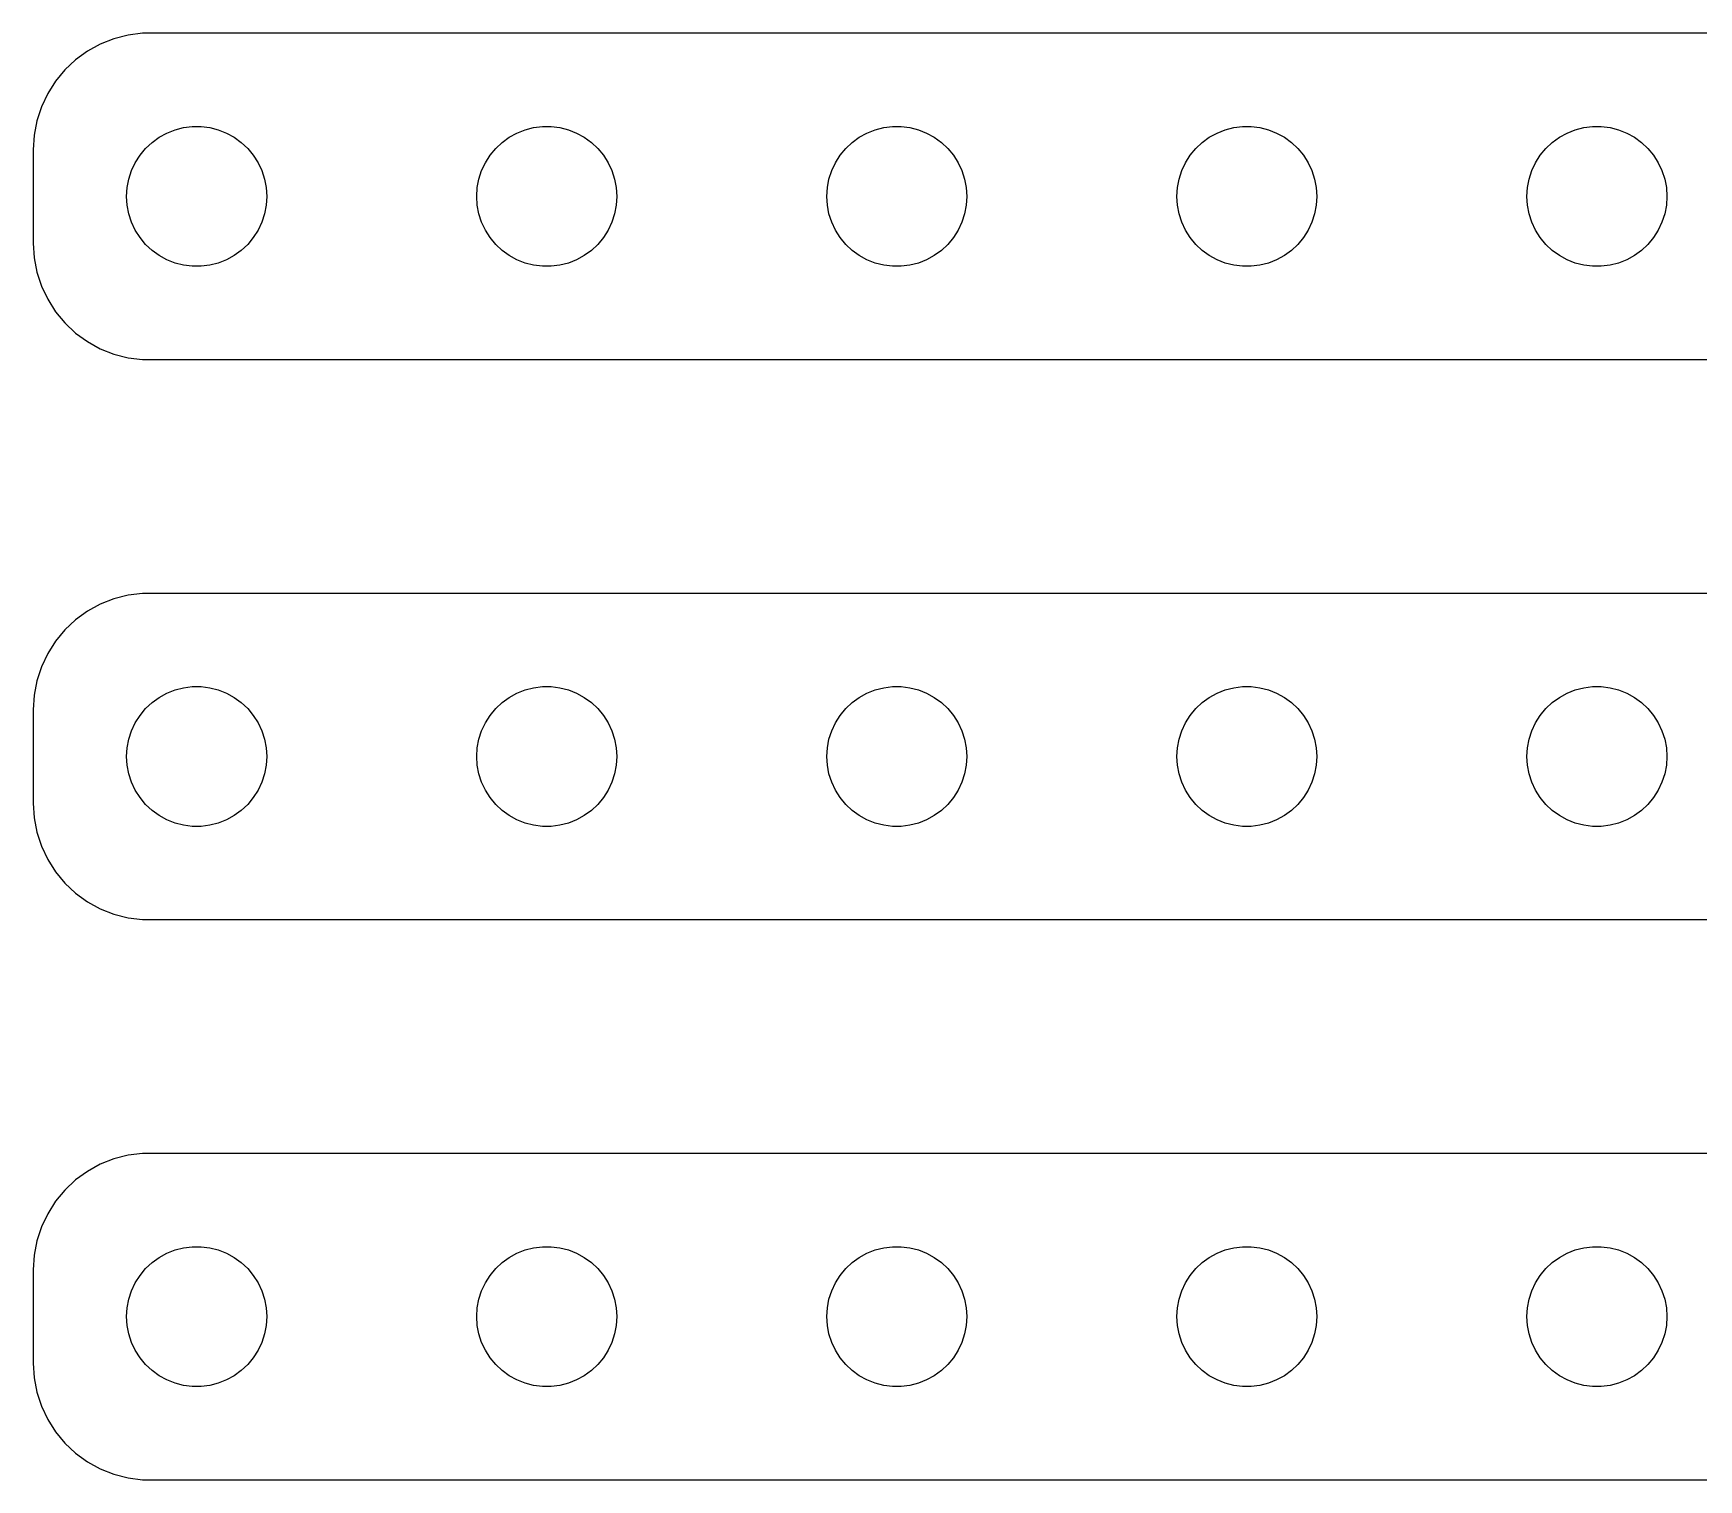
# Model space of a CAD drawing. Header units: metres. Extents: x -142 to 142, y 41 to 103.
# Drawn here: x -142 to -70.6, y 41 to 103 of the extents above; entities that cross this region are included whole.
import ezdxf

# ---------------------------------------------------------------- set-up
doc = ezdxf.new("R2010")
doc.units = ezdxf.units.M

msp = doc.modelspace()

# ---------------------------------------------------------------- linework, layer by layer
for p, q in [((-137.937, 102.911), (-138.545, 102.755)), ((-137.314, 102.99), (-137.937, 102.911)), ((137.314, 102.99), (-137.314, 102.99)), ((-139.679, 102.222), (-140.187, 101.853)), ((-139.129, 102.524), (-139.679, 102.222)), ((-138.545, 102.755), (-139.129, 102.524)), ((-140.645, 101.423), (-141.045, 100.939)), ((-140.187, 101.853), (-140.645, 101.423)), ((-141.045, 100.939), (-141.382, 100.409)), ((-141.382, 100.409), (-141.649, 99.8406)), ((-141.843, 99.2434), (-141.961, 98.6267)), ((-141.649, 99.8406), (-141.843, 99.2434)), ((-141.961, 98.6267), (-142, 98)), ((-136.912, 98.3115), (-136.607, 98.533)), ((-136.607, 98.533), (-136.277, 98.7145)), ((-136.277, 98.7145), (-135.927, 98.8532)), ((-135.927, 98.8532), (-135.562, 98.9469)), ((-135.562, 98.9469), (-135.188, 98.9941)), ((-135.188, 98.9941), (-134.812, 98.9941)), ((-134.812, 98.9941), (-134.438, 98.9469)), ((-134.438, 98.9469), (-134.073, 98.8532)), ((-134.073, 98.8532), (-133.723, 98.7145)), ((-133.723, 98.7145), (-133.393, 98.533)), ((-133.393, 98.533), (-133.088, 98.3115)), ((-121.912, 98.3115), (-121.607, 98.533)), ((-121.607, 98.533), (-121.277, 98.7145)), ((-121.277, 98.7145), (-120.927, 98.8532)), ((-120.927, 98.8532), (-120.562, 98.9469)), ((-120.562, 98.9469), (-120.188, 98.9941)), ((-120.188, 98.9941), (-119.812, 98.9941)), ((-119.812, 98.9941), (-119.438, 98.9469)), ((-119.438, 98.9469), (-119.073, 98.8532)), ((-119.073, 98.8532), (-118.723, 98.7145)), ((-118.723, 98.7145), (-118.393, 98.533)), ((-118.393, 98.533), (-118.088, 98.3115)), ((-106.912, 98.3115), (-106.607, 98.533)), ((-106.607, 98.533), (-106.277, 98.7145)), ((-106.277, 98.7145), (-105.927, 98.8532)), ((-105.927, 98.8532), (-105.562, 98.9469)), ((-105.562, 98.9469), (-105.188, 98.9941)), ((-105.188, 98.9941), (-104.812, 98.9941)), ((-104.812, 98.9941), (-104.438, 98.9469)), ((-104.438, 98.9469), (-104.073, 98.8532)), ((-104.073, 98.8532), (-103.723, 98.7145)), ((-103.723, 98.7145), (-103.393, 98.533)), ((-103.393, 98.533), (-103.088, 98.3115)), ((-91.9123, 98.3115), (-91.6075, 98.533)), ((-91.6075, 98.533), (-91.2773, 98.7145)), ((-91.2773, 98.7145), (-90.927, 98.8532)), ((-90.927, 98.8532), (-90.5621, 98.9469)), ((-90.5621, 98.9469), (-90.1884, 98.9941)), ((-90.1884, 98.9941), (-89.8116, 98.9941)), ((-89.8116, 98.9941), (-89.4379, 98.9469)), ((-89.4379, 98.9469), (-89.073, 98.8532)), ((-89.073, 98.8532), (-88.7227, 98.7145)), ((-88.7227, 98.7145), (-88.3925, 98.533)), ((-88.3925, 98.533), (-88.0877, 98.3115)), ((-76.9123, 98.3115), (-76.6075, 98.533)), ((-76.6075, 98.533), (-76.2773, 98.7145)), ((-76.2773, 98.7145), (-75.927, 98.8532)), ((-75.927, 98.8532), (-75.5621, 98.9469)), ((-75.5621, 98.9469), (-75.1884, 98.9941)), ((-75.1884, 98.9941), (-74.8116, 98.9941)), ((-74.8116, 98.9941), (-74.4379, 98.9469)), ((-74.4379, 98.9469), (-74.073, 98.8532)), ((-74.073, 98.8532), (-73.7227, 98.7145)), ((-73.7227, 98.7145), (-73.3925, 98.533)), ((-73.3925, 98.533), (-73.0877, 98.3115)), ((-142, 98), (-142, 94)), ((-137.427, 97.7634), (-137.187, 98.0536)), ((-137.187, 98.0536), (-136.912, 98.3115)), ((-133.088, 98.3115), (-132.813, 98.0536)), ((-132.813, 98.0536), (-132.573, 97.7634)), ((-122.427, 97.7634), (-122.187, 98.0536)), ((-122.187, 98.0536), (-121.912, 98.3115)), ((-118.088, 98.3115), (-117.813, 98.0536)), ((-117.813, 98.0536), (-117.573, 97.7634)), ((-107.427, 97.7634), (-107.187, 98.0536)), ((-107.187, 98.0536), (-106.912, 98.3115)), ((-103.088, 98.3115), (-102.813, 98.0536)), ((-102.813, 98.0536), (-102.573, 97.7634)), ((-92.427, 97.7634), (-92.1869, 98.0536)), ((-92.1869, 98.0536), (-91.9123, 98.3115)), ((-88.0877, 98.3115), (-87.8131, 98.0536)), ((-87.8131, 98.0536), (-87.573, 97.7634)), ((-77.427, 97.7634), (-77.1869, 98.0536)), ((-77.1869, 98.0536), (-76.9123, 98.3115)), ((-73.0877, 98.3115), (-72.8131, 98.0536)), ((-72.8131, 98.0536), (-72.573, 97.7634)), ((-137.906, 96.7461), (-137.789, 97.1044)), ((-137.789, 97.1044), (-137.629, 97.4453)), ((-137.629, 97.4453), (-137.427, 97.7634)), ((-132.573, 97.7634), (-132.371, 97.4453)), ((-132.371, 97.4453), (-132.211, 97.1044)), ((-132.211, 97.1044), (-132.094, 96.7461)), ((-122.906, 96.7461), (-122.789, 97.1044)), ((-122.789, 97.1044), (-122.629, 97.4453)), ((-122.629, 97.4453), (-122.427, 97.7634)), ((-117.573, 97.7634), (-117.371, 97.4453)), ((-117.371, 97.4453), (-117.211, 97.1044)), ((-117.211, 97.1044), (-117.094, 96.7461)), ((-107.906, 96.7461), (-107.789, 97.1044)), ((-107.789, 97.1044), (-107.629, 97.4453)), ((-107.629, 97.4453), (-107.427, 97.7634)), ((-102.573, 97.7634), (-102.371, 97.4453)), ((-102.371, 97.4453), (-102.211, 97.1044)), ((-102.211, 97.1044), (-102.094, 96.7461)), ((-92.9057, 96.7461), (-92.7893, 97.1044)), ((-92.7893, 97.1044), (-92.6289, 97.4453)), ((-92.6289, 97.4453), (-92.427, 97.7634)), ((-87.573, 97.7634), (-87.3711, 97.4453)), ((-87.3711, 97.4453), (-87.2107, 97.1044)), ((-87.2107, 97.1044), (-87.0943, 96.7461)), ((-77.9057, 96.7461), (-77.7893, 97.1044)), ((-77.7893, 97.1044), (-77.6289, 97.4453)), ((-77.6289, 97.4453), (-77.427, 97.7634)), ((-72.573, 97.7634), (-72.3711, 97.4453)), ((-72.3711, 97.4453), (-72.2107, 97.1044)), ((-72.2107, 97.1044), (-72.0943, 96.7461)), ((-138, 96), (-137.976, 96.376)), ((-137.976, 96.376), (-137.906, 96.7461)), ((-132.094, 96.7461), (-132.024, 96.376)), ((-132.024, 96.376), (-132, 96)), ((-123, 96), (-122.976, 96.376)), ((-122.976, 96.376), (-122.906, 96.7461)), ((-117.094, 96.7461), (-117.024, 96.376)), ((-117.024, 96.376), (-117, 96)), ((-108, 96), (-107.976, 96.376)), ((-107.976, 96.376), (-107.906, 96.7461)), ((-102.094, 96.7461), (-102.024, 96.376)), ((-102.024, 96.376), (-102, 96)), ((-93, 96), (-92.9763, 96.376)), ((-92.9763, 96.376), (-92.9057, 96.7461)), ((-87.0943, 96.7461), (-87.0237, 96.376)), ((-87.0237, 96.376), (-87, 96)), ((-78, 96), (-77.9763, 96.376)), ((-77.9763, 96.376), (-77.9057, 96.7461)), ((-72.0943, 96.7461), (-72.0237, 96.376)), ((-72.0237, 96.376), (-72, 96)), ((-137.976, 95.624), (-138, 96)), ((-132, 96), (-132.024, 95.624)), ((-122.976, 95.624), (-123, 96)), ((-117, 96), (-117.024, 95.624)), ((-107.976, 95.624), (-108, 96)), ((-102, 96), (-102.024, 95.624)), ((-92.9763, 95.624), (-93, 96)), ((-87, 96), (-87.0237, 95.624)), ((-77.9763, 95.624), (-78, 96)), ((-72, 96), (-72.0237, 95.624)), ((-137.906, 95.2539), (-137.976, 95.624)), ((-137.789, 94.8956), (-137.906, 95.2539)), ((-132.094, 95.2539), (-132.211, 94.8956)), ((-132.024, 95.624), (-132.094, 95.2539)), ((-122.906, 95.2539), (-122.976, 95.624)), ((-122.789, 94.8956), (-122.906, 95.2539)), ((-117.094, 95.2539), (-117.211, 94.8956)), ((-117.024, 95.624), (-117.094, 95.2539)), ((-107.906, 95.2539), (-107.976, 95.624)), ((-107.789, 94.8956), (-107.906, 95.2539)), ((-102.094, 95.2539), (-102.211, 94.8956)), ((-102.024, 95.624), (-102.094, 95.2539)), ((-92.9057, 95.2539), (-92.9763, 95.624)), ((-92.7893, 94.8956), (-92.9057, 95.2539)), ((-87.0943, 95.2539), (-87.2107, 94.8956)), ((-87.0237, 95.624), (-87.0943, 95.2539)), ((-77.9057, 95.2539), (-77.9763, 95.624)), ((-77.7893, 94.8956), (-77.9057, 95.2539)), ((-72.0943, 95.2539), (-72.2107, 94.8956)), ((-72.0237, 95.624), (-72.0943, 95.2539)), ((-137.629, 94.5547), (-137.789, 94.8956)), ((-137.427, 94.2366), (-137.629, 94.5547)), ((-137.187, 93.9464), (-137.427, 94.2366)), ((-132.573, 94.2366), (-132.813, 93.9464)), ((-132.371, 94.5547), (-132.573, 94.2366)), ((-132.211, 94.8956), (-132.371, 94.5547)), ((-122.629, 94.5547), (-122.789, 94.8956)), ((-122.427, 94.2366), (-122.629, 94.5547)), ((-122.187, 93.9464), (-122.427, 94.2366)), ((-117.573, 94.2366), (-117.813, 93.9464)), ((-117.371, 94.5547), (-117.573, 94.2366)), ((-117.211, 94.8956), (-117.371, 94.5547)), ((-107.629, 94.5547), (-107.789, 94.8956)), ((-107.427, 94.2366), (-107.629, 94.5547)), ((-107.187, 93.9464), (-107.427, 94.2366)), ((-102.573, 94.2366), (-102.813, 93.9464)), ((-102.371, 94.5547), (-102.573, 94.2366)), ((-102.211, 94.8956), (-102.371, 94.5547)), ((-92.6289, 94.5547), (-92.7893, 94.8956)), ((-92.427, 94.2366), (-92.6289, 94.5547)), ((-92.1869, 93.9464), (-92.427, 94.2366)), ((-87.573, 94.2366), (-87.8131, 93.9464)), ((-87.3711, 94.5547), (-87.573, 94.2366)), ((-87.2107, 94.8956), (-87.3711, 94.5547)), ((-77.6289, 94.5547), (-77.7893, 94.8956)), ((-77.427, 94.2366), (-77.6289, 94.5547)), ((-77.1869, 93.9464), (-77.427, 94.2366)), ((-72.573, 94.2366), (-72.8131, 93.9464)), ((-72.3711, 94.5547), (-72.573, 94.2366)), ((-72.2107, 94.8956), (-72.3711, 94.5547)), ((-142, 94), (-141.961, 93.3733)), ((-136.912, 93.6885), (-137.187, 93.9464)), ((-136.607, 93.467), (-136.912, 93.6885)), ((-133.088, 93.6885), (-133.393, 93.467)), ((-132.813, 93.9464), (-133.088, 93.6885)), ((-121.912, 93.6885), (-122.187, 93.9464)), ((-121.607, 93.467), (-121.912, 93.6885)), ((-118.088, 93.6885), (-118.393, 93.467)), ((-117.813, 93.9464), (-118.088, 93.6885)), ((-106.912, 93.6885), (-107.187, 93.9464)), ((-106.607, 93.467), (-106.912, 93.6885)), ((-103.088, 93.6885), (-103.393, 93.467)), ((-102.813, 93.9464), (-103.088, 93.6885)), ((-91.9123, 93.6885), (-92.1869, 93.9464)), ((-91.6075, 93.467), (-91.9123, 93.6885)), ((-88.0877, 93.6885), (-88.3925, 93.467)), ((-87.8131, 93.9464), (-88.0877, 93.6885)), ((-76.9123, 93.6885), (-77.1869, 93.9464)), ((-76.6075, 93.467), (-76.9123, 93.6885)), ((-73.0877, 93.6885), (-73.3925, 93.467)), ((-72.8131, 93.9464), (-73.0877, 93.6885)), ((-141.961, 93.3733), (-141.843, 92.7566)), ((-136.277, 93.2855), (-136.607, 93.467)), ((-135.927, 93.1468), (-136.277, 93.2855)), ((-135.562, 93.0531), (-135.927, 93.1468)), ((-135.188, 93.0059), (-135.562, 93.0531)), ((-134.812, 93.0059), (-135.188, 93.0059)), ((-134.438, 93.0531), (-134.812, 93.0059)), ((-134.073, 93.1468), (-134.438, 93.0531)), ((-133.723, 93.2855), (-134.073, 93.1468)), ((-133.393, 93.467), (-133.723, 93.2855)), ((-121.277, 93.2855), (-121.607, 93.467)), ((-120.927, 93.1468), (-121.277, 93.2855)), ((-120.562, 93.0531), (-120.927, 93.1468)), ((-120.188, 93.0059), (-120.562, 93.0531)), ((-119.812, 93.0059), (-120.188, 93.0059)), ((-119.438, 93.0531), (-119.812, 93.0059)), ((-119.073, 93.1468), (-119.438, 93.0531)), ((-118.723, 93.2855), (-119.073, 93.1468)), ((-118.393, 93.467), (-118.723, 93.2855)), ((-106.277, 93.2855), (-106.607, 93.467)), ((-105.927, 93.1468), (-106.277, 93.2855)), ((-105.562, 93.0531), (-105.927, 93.1468)), ((-105.188, 93.0059), (-105.562, 93.0531)), ((-104.812, 93.0059), (-105.188, 93.0059)), ((-104.438, 93.0531), (-104.812, 93.0059)), ((-104.073, 93.1468), (-104.438, 93.0531)), ((-103.723, 93.2855), (-104.073, 93.1468)), ((-103.393, 93.467), (-103.723, 93.2855)), ((-91.2773, 93.2855), (-91.6075, 93.467)), ((-90.927, 93.1468), (-91.2773, 93.2855)), ((-90.5621, 93.0531), (-90.927, 93.1468)), ((-90.1884, 93.0059), (-90.5621, 93.0531)), ((-89.8116, 93.0059), (-90.1884, 93.0059)), ((-89.4379, 93.0531), (-89.8116, 93.0059)), ((-89.073, 93.1468), (-89.4379, 93.0531)), ((-88.7227, 93.2855), (-89.073, 93.1468)), ((-88.3925, 93.467), (-88.7227, 93.2855)), ((-76.2773, 93.2855), (-76.6075, 93.467)), ((-75.927, 93.1468), (-76.2773, 93.2855)), ((-75.5621, 93.0531), (-75.927, 93.1468)), ((-75.1884, 93.0059), (-75.5621, 93.0531)), ((-74.8116, 93.0059), (-75.1884, 93.0059)), ((-74.4379, 93.0531), (-74.8116, 93.0059)), ((-74.073, 93.1468), (-74.4379, 93.0531)), ((-73.7227, 93.2855), (-74.073, 93.1468)), ((-73.3925, 93.467), (-73.7227, 93.2855)), ((-141.843, 92.7566), (-141.649, 92.1594)), ((-141.649, 92.1594), (-141.382, 91.5912)), ((-141.382, 91.5912), (-141.045, 91.0611)), ((-141.045, 91.0611), (-140.645, 90.5773)), ((-140.645, 90.5773), (-140.187, 90.1474)), ((-140.187, 90.1474), (-139.679, 89.7784)), ((-139.679, 89.7784), (-139.129, 89.4759)), ((-139.129, 89.4759), (-138.545, 89.2447)), ((-138.545, 89.2447), (-137.937, 89.0886)), ((-137.937, 89.0886), (-137.314, 89.0099)), ((-137.314, 89.0099), (137.314, 89.0099)), ((-139.129, 78.5241), (-139.679, 78.2216)), ((-138.545, 78.7553), (-139.129, 78.5241)), ((-137.937, 78.9114), (-138.545, 78.7553)), ((-137.314, 78.9901), (-137.937, 78.9114)), ((137.314, 78.9901), (-137.314, 78.9901)), ((-140.187, 77.8526), (-140.645, 77.4227)), ((-139.679, 78.2216), (-140.187, 77.8526)), ((-140.645, 77.4227), (-141.045, 76.9389)), ((-141.382, 76.4088), (-141.649, 75.8406)), ((-141.045, 76.9389), (-141.382, 76.4088)), ((-141.649, 75.8406), (-141.843, 75.2434)), ((-141.843, 75.2434), (-141.961, 74.6267)), ((-135.927, 74.8532), (-135.562, 74.9469)), ((-135.562, 74.9469), (-135.188, 74.9941)), ((-135.188, 74.9941), (-134.812, 74.9941)), ((-134.812, 74.9941), (-134.438, 74.9469)), ((-134.438, 74.9469), (-134.073, 74.8532)), ((-120.927, 74.8532), (-120.562, 74.9469)), ((-120.562, 74.9469), (-120.188, 74.9941)), ((-120.188, 74.9941), (-119.812, 74.9941)), ((-119.812, 74.9941), (-119.438, 74.9469)), ((-119.438, 74.9469), (-119.073, 74.8532)), ((-105.927, 74.8532), (-105.562, 74.9469)), ((-105.562, 74.9469), (-105.188, 74.9941)), ((-105.188, 74.9941), (-104.812, 74.9941)), ((-104.812, 74.9941), (-104.438, 74.9469)), ((-104.438, 74.9469), (-104.073, 74.8532)), ((-90.927, 74.8532), (-90.5621, 74.9469)), ((-90.5621, 74.9469), (-90.1884, 74.9941)), ((-90.1884, 74.9941), (-89.8116, 74.9941)), ((-89.8116, 74.9941), (-89.4379, 74.9469)), ((-89.4379, 74.9469), (-89.073, 74.8532)), ((-75.927, 74.8532), (-75.5621, 74.9469)), ((-75.5621, 74.9469), (-75.1884, 74.9941)), ((-75.1884, 74.9941), (-74.8116, 74.9941)), ((-74.8116, 74.9941), (-74.4379, 74.9469)), ((-74.4379, 74.9469), (-74.073, 74.8532)), ((-141.961, 74.6267), (-142, 74)), ((-137.187, 74.0536), (-136.912, 74.3115)), ((-136.912, 74.3115), (-136.607, 74.533)), ((-136.607, 74.533), (-136.277, 74.7145)), ((-136.277, 74.7145), (-135.927, 74.8532)), ((-134.073, 74.8532), (-133.723, 74.7145)), ((-133.723, 74.7145), (-133.393, 74.533)), ((-133.393, 74.533), (-133.088, 74.3115)), ((-133.088, 74.3115), (-132.813, 74.0536)), ((-122.187, 74.0536), (-121.912, 74.3115)), ((-121.912, 74.3115), (-121.607, 74.533)), ((-121.607, 74.533), (-121.277, 74.7145)), ((-121.277, 74.7145), (-120.927, 74.8532)), ((-119.073, 74.8532), (-118.723, 74.7145)), ((-118.723, 74.7145), (-118.393, 74.533)), ((-118.393, 74.533), (-118.088, 74.3115)), ((-118.088, 74.3115), (-117.813, 74.0536)), ((-107.187, 74.0536), (-106.912, 74.3115)), ((-106.912, 74.3115), (-106.607, 74.533)), ((-106.607, 74.533), (-106.277, 74.7145)), ((-106.277, 74.7145), (-105.927, 74.8532)), ((-104.073, 74.8532), (-103.723, 74.7145)), ((-103.723, 74.7145), (-103.393, 74.533)), ((-103.393, 74.533), (-103.088, 74.3115)), ((-103.088, 74.3115), (-102.813, 74.0536)), ((-92.1869, 74.0536), (-91.9123, 74.3115)), ((-91.9123, 74.3115), (-91.6075, 74.533)), ((-91.6075, 74.533), (-91.2773, 74.7145)), ((-91.2773, 74.7145), (-90.927, 74.8532)), ((-89.073, 74.8532), (-88.7227, 74.7145)), ((-88.7227, 74.7145), (-88.3925, 74.533)), ((-88.3925, 74.533), (-88.0877, 74.3115)), ((-88.0877, 74.3115), (-87.8131, 74.0536)), ((-77.1869, 74.0536), (-76.9123, 74.3115)), ((-76.9123, 74.3115), (-76.6075, 74.533)), ((-76.6075, 74.533), (-76.2773, 74.7145)), ((-76.2773, 74.7145), (-75.927, 74.8532)), ((-74.073, 74.8532), (-73.7227, 74.7145)), ((-73.7227, 74.7145), (-73.3925, 74.533)), ((-73.3925, 74.533), (-73.0877, 74.3115)), ((-73.0877, 74.3115), (-72.8131, 74.0536)), ((-142, 74), (-142, 70)), ((-137.629, 73.4453), (-137.427, 73.7634)), ((-137.427, 73.7634), (-137.187, 74.0536)), ((-132.813, 74.0536), (-132.573, 73.7634)), ((-132.573, 73.7634), (-132.371, 73.4453)), ((-122.629, 73.4453), (-122.427, 73.7634)), ((-122.427, 73.7634), (-122.187, 74.0536)), ((-117.813, 74.0536), (-117.573, 73.7634)), ((-117.573, 73.7634), (-117.371, 73.4453)), ((-107.629, 73.4453), (-107.427, 73.7634)), ((-107.427, 73.7634), (-107.187, 74.0536)), ((-102.813, 74.0536), (-102.573, 73.7634)), ((-102.573, 73.7634), (-102.371, 73.4453)), ((-92.6289, 73.4453), (-92.427, 73.7634)), ((-92.427, 73.7634), (-92.1869, 74.0536)), ((-87.8131, 74.0536), (-87.573, 73.7634)), ((-87.573, 73.7634), (-87.3711, 73.4453)), ((-77.6289, 73.4453), (-77.427, 73.7634)), ((-77.427, 73.7634), (-77.1869, 74.0536)), ((-72.8131, 74.0536), (-72.573, 73.7634)), ((-72.573, 73.7634), (-72.3711, 73.4453)), ((-137.906, 72.7461), (-137.789, 73.1044)), ((-137.789, 73.1044), (-137.629, 73.4453)), ((-132.371, 73.4453), (-132.211, 73.1044)), ((-132.211, 73.1044), (-132.094, 72.7461)), ((-122.906, 72.7461), (-122.789, 73.1044)), ((-122.789, 73.1044), (-122.629, 73.4453)), ((-117.371, 73.4453), (-117.211, 73.1044)), ((-117.211, 73.1044), (-117.094, 72.7461)), ((-107.906, 72.7461), (-107.789, 73.1044)), ((-107.789, 73.1044), (-107.629, 73.4453)), ((-102.371, 73.4453), (-102.211, 73.1044)), ((-102.211, 73.1044), (-102.094, 72.7461)), ((-92.9057, 72.7461), (-92.7893, 73.1044)), ((-92.7893, 73.1044), (-92.6289, 73.4453)), ((-87.3711, 73.4453), (-87.2107, 73.1044)), ((-87.2107, 73.1044), (-87.0943, 72.7461)), ((-77.9057, 72.7461), (-77.7893, 73.1044)), ((-77.7893, 73.1044), (-77.6289, 73.4453)), ((-72.3711, 73.4453), (-72.2107, 73.1044)), ((-72.2107, 73.1044), (-72.0943, 72.7461)), ((-138, 72), (-137.976, 72.376)), ((-137.976, 72.376), (-137.906, 72.7461)), ((-132.094, 72.7461), (-132.024, 72.376)), ((-132.024, 72.376), (-132, 72)), ((-123, 72), (-122.976, 72.376)), ((-122.976, 72.376), (-122.906, 72.7461)), ((-117.094, 72.7461), (-117.024, 72.376)), ((-117.024, 72.376), (-117, 72)), ((-108, 72), (-107.976, 72.376)), ((-107.976, 72.376), (-107.906, 72.7461)), ((-102.094, 72.7461), (-102.024, 72.376)), ((-102.024, 72.376), (-102, 72)), ((-93, 72), (-92.9763, 72.376)), ((-92.9763, 72.376), (-92.9057, 72.7461)), ((-87.0943, 72.7461), (-87.0237, 72.376)), ((-87.0237, 72.376), (-87, 72)), ((-78, 72), (-77.9763, 72.376)), ((-77.9763, 72.376), (-77.9057, 72.7461)), ((-72.0943, 72.7461), (-72.0237, 72.376)), ((-72.0237, 72.376), (-72, 72)), ((-137.976, 71.624), (-138, 72)), ((-137.906, 71.2539), (-137.976, 71.624)), ((-132.024, 71.624), (-132.094, 71.2539)), ((-132, 72), (-132.024, 71.624)), ((-122.976, 71.624), (-123, 72)), ((-122.906, 71.2539), (-122.976, 71.624)), ((-117.024, 71.624), (-117.094, 71.2539)), ((-117, 72), (-117.024, 71.624)), ((-107.976, 71.624), (-108, 72)), ((-107.906, 71.2539), (-107.976, 71.624)), ((-102.024, 71.624), (-102.094, 71.2539)), ((-102, 72), (-102.024, 71.624)), ((-92.9763, 71.624), (-93, 72)), ((-92.9057, 71.2539), (-92.9763, 71.624)), ((-87.0237, 71.624), (-87.0943, 71.2539)), ((-87, 72), (-87.0237, 71.624)), ((-77.9763, 71.624), (-78, 72)), ((-77.9057, 71.2539), (-77.9763, 71.624)), ((-72.0237, 71.624), (-72.0943, 71.2539)), ((-72, 72), (-72.0237, 71.624)), ((-137.789, 70.8956), (-137.906, 71.2539)), ((-137.629, 70.5547), (-137.789, 70.8956)), ((-132.211, 70.8956), (-132.371, 70.5547)), ((-132.094, 71.2539), (-132.211, 70.8956)), ((-122.789, 70.8956), (-122.906, 71.2539)), ((-122.629, 70.5547), (-122.789, 70.8956)), ((-117.211, 70.8956), (-117.371, 70.5547)), ((-117.094, 71.2539), (-117.211, 70.8956)), ((-107.789, 70.8956), (-107.906, 71.2539)), ((-107.629, 70.5547), (-107.789, 70.8956)), ((-102.211, 70.8956), (-102.371, 70.5547)), ((-102.094, 71.2539), (-102.211, 70.8956)), ((-92.7893, 70.8956), (-92.9057, 71.2539)), ((-92.6289, 70.5547), (-92.7893, 70.8956)), ((-87.2107, 70.8956), (-87.3711, 70.5547)), ((-87.0943, 71.2539), (-87.2107, 70.8956)), ((-77.7893, 70.8956), (-77.9057, 71.2539)), ((-77.6289, 70.5547), (-77.7893, 70.8956)), ((-72.2107, 70.8956), (-72.3711, 70.5547)), ((-72.0943, 71.2539), (-72.2107, 70.8956)), ((-142, 70), (-141.961, 69.3733)), ((-137.427, 70.2366), (-137.629, 70.5547)), ((-137.187, 69.9464), (-137.427, 70.2366)), ((-136.912, 69.6885), (-137.187, 69.9464)), ((-132.813, 69.9464), (-133.088, 69.6885)), ((-132.573, 70.2366), (-132.813, 69.9464)), ((-132.371, 70.5547), (-132.573, 70.2366)), ((-122.427, 70.2366), (-122.629, 70.5547)), ((-122.187, 69.9464), (-122.427, 70.2366)), ((-121.912, 69.6885), (-122.187, 69.9464)), ((-117.813, 69.9464), (-118.088, 69.6885)), ((-117.573, 70.2366), (-117.813, 69.9464)), ((-117.371, 70.5547), (-117.573, 70.2366)), ((-107.427, 70.2366), (-107.629, 70.5547)), ((-107.187, 69.9464), (-107.427, 70.2366)), ((-106.912, 69.6885), (-107.187, 69.9464)), ((-102.813, 69.9464), (-103.088, 69.6885)), ((-102.573, 70.2366), (-102.813, 69.9464)), ((-102.371, 70.5547), (-102.573, 70.2366)), ((-92.427, 70.2366), (-92.6289, 70.5547)), ((-92.1869, 69.9464), (-92.427, 70.2366)), ((-91.9123, 69.6885), (-92.1869, 69.9464)), ((-87.8131, 69.9464), (-88.0877, 69.6885)), ((-87.573, 70.2366), (-87.8131, 69.9464)), ((-87.3711, 70.5547), (-87.573, 70.2366)), ((-77.427, 70.2366), (-77.6289, 70.5547)), ((-77.1869, 69.9464), (-77.427, 70.2366)), ((-76.9123, 69.6885), (-77.1869, 69.9464)), ((-72.8131, 69.9464), (-73.0877, 69.6885)), ((-72.573, 70.2366), (-72.8131, 69.9464)), ((-72.3711, 70.5547), (-72.573, 70.2366)), ((-141.961, 69.3733), (-141.843, 68.7566)), ((-136.607, 69.467), (-136.912, 69.6885)), ((-136.277, 69.2855), (-136.607, 69.467)), ((-135.927, 69.1468), (-136.277, 69.2855)), ((-133.723, 69.2855), (-134.073, 69.1468)), ((-133.393, 69.467), (-133.723, 69.2855)), ((-133.088, 69.6885), (-133.393, 69.467)), ((-121.607, 69.467), (-121.912, 69.6885)), ((-121.277, 69.2855), (-121.607, 69.467)), ((-120.927, 69.1468), (-121.277, 69.2855)), ((-118.723, 69.2855), (-119.073, 69.1468)), ((-118.393, 69.467), (-118.723, 69.2855)), ((-118.088, 69.6885), (-118.393, 69.467)), ((-106.607, 69.467), (-106.912, 69.6885)), ((-106.277, 69.2855), (-106.607, 69.467)), ((-105.927, 69.1468), (-106.277, 69.2855)), ((-103.723, 69.2855), (-104.073, 69.1468)), ((-103.393, 69.467), (-103.723, 69.2855)), ((-103.088, 69.6885), (-103.393, 69.467)), ((-91.6075, 69.467), (-91.9123, 69.6885)), ((-91.2773, 69.2855), (-91.6075, 69.467)), ((-90.927, 69.1468), (-91.2773, 69.2855)), ((-88.7227, 69.2855), (-89.073, 69.1468)), ((-88.3925, 69.467), (-88.7227, 69.2855)), ((-88.0877, 69.6885), (-88.3925, 69.467)), ((-76.6075, 69.467), (-76.9123, 69.6885)), ((-76.2773, 69.2855), (-76.6075, 69.467)), ((-75.927, 69.1468), (-76.2773, 69.2855)), ((-73.7227, 69.2855), (-74.073, 69.1468)), ((-73.3925, 69.467), (-73.7227, 69.2855)), ((-73.0877, 69.6885), (-73.3925, 69.467)), ((-141.843, 68.7566), (-141.649, 68.1594)), ((-135.562, 69.0531), (-135.927, 69.1468)), ((-135.188, 69.0059), (-135.562, 69.0531)), ((-134.812, 69.0059), (-135.188, 69.0059)), ((-134.438, 69.0531), (-134.812, 69.0059)), ((-134.073, 69.1468), (-134.438, 69.0531)), ((-120.562, 69.0531), (-120.927, 69.1468)), ((-120.188, 69.0059), (-120.562, 69.0531)), ((-119.812, 69.0059), (-120.188, 69.0059)), ((-119.438, 69.0531), (-119.812, 69.0059)), ((-119.073, 69.1468), (-119.438, 69.0531)), ((-105.562, 69.0531), (-105.927, 69.1468)), ((-105.188, 69.0059), (-105.562, 69.0531)), ((-104.812, 69.0059), (-105.188, 69.0059)), ((-104.438, 69.0531), (-104.812, 69.0059)), ((-104.073, 69.1468), (-104.438, 69.0531)), ((-90.5621, 69.0531), (-90.927, 69.1468)), ((-90.1884, 69.0059), (-90.5621, 69.0531)), ((-89.8116, 69.0059), (-90.1884, 69.0059)), ((-89.4379, 69.0531), (-89.8116, 69.0059)), ((-89.073, 69.1468), (-89.4379, 69.0531)), ((-75.5621, 69.0531), (-75.927, 69.1468)), ((-75.1884, 69.0059), (-75.5621, 69.0531)), ((-74.8116, 69.0059), (-75.1884, 69.0059)), ((-74.4379, 69.0531), (-74.8116, 69.0059)), ((-74.073, 69.1468), (-74.4379, 69.0531)), ((-141.649, 68.1594), (-141.382, 67.5912)), ((-141.382, 67.5912), (-141.045, 67.0611)), ((-141.045, 67.0611), (-140.645, 66.5773)), ((-140.645, 66.5773), (-140.187, 66.1474)), ((-140.187, 66.1474), (-139.679, 65.7784)), ((-139.679, 65.7784), (-139.129, 65.4759)), ((-139.129, 65.4759), (-138.545, 65.2447)), ((-138.545, 65.2447), (-137.937, 65.0886)), ((-137.937, 65.0886), (-137.314, 65.0099)), ((-137.314, 65.0099), (137.314, 65.0099)), ((-137.314, 54.9901), (-137.937, 54.9114)), ((137.314, 54.9901), (-137.314, 54.9901)), ((-139.129, 54.5241), (-139.679, 54.2216)), ((-138.545, 54.7553), (-139.129, 54.5241)), ((-137.937, 54.9114), (-138.545, 54.7553)), ((-140.187, 53.8526), (-140.645, 53.4227)), ((-139.679, 54.2216), (-140.187, 53.8526)), ((-141.045, 52.9389), (-141.382, 52.4088)), ((-140.645, 53.4227), (-141.045, 52.9389)), ((-141.382, 52.4088), (-141.649, 51.8406)), ((-141.649, 51.8406), (-141.843, 51.2434)), ((-141.843, 51.2434), (-141.961, 50.6267)), ((-136.607, 50.533), (-136.277, 50.7145)), ((-136.277, 50.7145), (-135.927, 50.8532)), ((-135.927, 50.8532), (-135.562, 50.9469)), ((-135.562, 50.9469), (-135.188, 50.9941)), ((-135.188, 50.9941), (-134.812, 50.9941)), ((-134.812, 50.9941), (-134.438, 50.9469)), ((-134.438, 50.9469), (-134.073, 50.8532)), ((-134.073, 50.8532), (-133.723, 50.7145)), ((-133.723, 50.7145), (-133.393, 50.533)), ((-121.607, 50.533), (-121.277, 50.7145)), ((-121.277, 50.7145), (-120.927, 50.8532)), ((-120.927, 50.8532), (-120.562, 50.9469)), ((-120.562, 50.9469), (-120.188, 50.9941)), ((-120.188, 50.9941), (-119.812, 50.9941)), ((-119.812, 50.9941), (-119.438, 50.9469)), ((-119.438, 50.9469), (-119.073, 50.8532)), ((-119.073, 50.8532), (-118.723, 50.7145)), ((-118.723, 50.7145), (-118.393, 50.533)), ((-106.607, 50.533), (-106.277, 50.7145)), ((-106.277, 50.7145), (-105.927, 50.8532)), ((-105.927, 50.8532), (-105.562, 50.9469)), ((-105.562, 50.9469), (-105.188, 50.9941)), ((-105.188, 50.9941), (-104.812, 50.9941)), ((-104.812, 50.9941), (-104.438, 50.9469)), ((-104.438, 50.9469), (-104.073, 50.8532)), ((-104.073, 50.8532), (-103.723, 50.7145)), ((-103.723, 50.7145), (-103.393, 50.533)), ((-91.6075, 50.533), (-91.2773, 50.7145)), ((-91.2773, 50.7145), (-90.927, 50.8532)), ((-90.927, 50.8532), (-90.5621, 50.9469)), ((-90.5621, 50.9469), (-90.1884, 50.9941)), ((-90.1884, 50.9941), (-89.8116, 50.9941)), ((-89.8116, 50.9941), (-89.4379, 50.9469)), ((-89.4379, 50.9469), (-89.073, 50.8532)), ((-89.073, 50.8532), (-88.7227, 50.7145)), ((-88.7227, 50.7145), (-88.3925, 50.533)), ((-76.6075, 50.533), (-76.2773, 50.7145)), ((-76.2773, 50.7145), (-75.927, 50.8532)), ((-75.927, 50.8532), (-75.5621, 50.9469)), ((-75.5621, 50.9469), (-75.1884, 50.9941)), ((-75.1884, 50.9941), (-74.8116, 50.9941)), ((-74.8116, 50.9941), (-74.4379, 50.9469)), ((-74.4379, 50.9469), (-74.073, 50.8532)), ((-74.073, 50.8532), (-73.7227, 50.7145)), ((-73.7227, 50.7145), (-73.3925, 50.533)), ((-141.961, 50.6267), (-142, 50)), ((-142, 50), (-142, 46)), ((-137.427, 49.7634), (-137.187, 50.0536)), ((-137.187, 50.0536), (-136.912, 50.3115)), ((-136.912, 50.3115), (-136.607, 50.533)), ((-133.393, 50.533), (-133.088, 50.3115)), ((-133.088, 50.3115), (-132.813, 50.0536)), ((-132.813, 50.0536), (-132.573, 49.7634)), ((-122.427, 49.7634), (-122.187, 50.0536)), ((-122.187, 50.0536), (-121.912, 50.3115)), ((-121.912, 50.3115), (-121.607, 50.533)), ((-118.393, 50.533), (-118.088, 50.3115)), ((-118.088, 50.3115), (-117.813, 50.0536)), ((-117.813, 50.0536), (-117.573, 49.7634)), ((-107.427, 49.7634), (-107.187, 50.0536)), ((-107.187, 50.0536), (-106.912, 50.3115)), ((-106.912, 50.3115), (-106.607, 50.533)), ((-103.393, 50.533), (-103.088, 50.3115)), ((-103.088, 50.3115), (-102.813, 50.0536)), ((-102.813, 50.0536), (-102.573, 49.7634)), ((-92.427, 49.7634), (-92.1869, 50.0536)), ((-92.1869, 50.0536), (-91.9123, 50.3115)), ((-91.9123, 50.3115), (-91.6075, 50.533)), ((-88.3925, 50.533), (-88.0877, 50.3115)), ((-88.0877, 50.3115), (-87.8131, 50.0536)), ((-87.8131, 50.0536), (-87.573, 49.7634)), ((-77.427, 49.7634), (-77.1869, 50.0536)), ((-77.1869, 50.0536), (-76.9123, 50.3115)), ((-76.9123, 50.3115), (-76.6075, 50.533)), ((-73.3925, 50.533), (-73.0877, 50.3115)), ((-73.0877, 50.3115), (-72.8131, 50.0536)), ((-72.8131, 50.0536), (-72.573, 49.7634)), ((-137.789, 49.1044), (-137.629, 49.4453)), ((-137.629, 49.4453), (-137.427, 49.7634)), ((-132.573, 49.7634), (-132.371, 49.4453)), ((-132.371, 49.4453), (-132.211, 49.1044)), ((-122.789, 49.1044), (-122.629, 49.4453)), ((-122.629, 49.4453), (-122.427, 49.7634)), ((-117.573, 49.7634), (-117.371, 49.4453)), ((-117.371, 49.4453), (-117.211, 49.1044)), ((-107.789, 49.1044), (-107.629, 49.4453)), ((-107.629, 49.4453), (-107.427, 49.7634)), ((-102.573, 49.7634), (-102.371, 49.4453)), ((-102.371, 49.4453), (-102.211, 49.1044)), ((-92.7893, 49.1044), (-92.6289, 49.4453)), ((-92.6289, 49.4453), (-92.427, 49.7634)), ((-87.573, 49.7634), (-87.3711, 49.4453)), ((-87.3711, 49.4453), (-87.2107, 49.1044)), ((-77.7893, 49.1044), (-77.6289, 49.4453)), ((-77.6289, 49.4453), (-77.427, 49.7634)), ((-72.573, 49.7634), (-72.3711, 49.4453)), ((-72.3711, 49.4453), (-72.2107, 49.1044)), ((-137.976, 48.376), (-137.906, 48.7461)), ((-137.906, 48.7461), (-137.789, 49.1044)), ((-132.211, 49.1044), (-132.094, 48.7461)), ((-132.094, 48.7461), (-132.024, 48.376)), ((-122.976, 48.376), (-122.906, 48.7461)), ((-122.906, 48.7461), (-122.789, 49.1044)), ((-117.211, 49.1044), (-117.094, 48.7461)), ((-117.094, 48.7461), (-117.024, 48.376)), ((-107.976, 48.376), (-107.906, 48.7461)), ((-107.906, 48.7461), (-107.789, 49.1044)), ((-102.211, 49.1044), (-102.094, 48.7461)), ((-102.094, 48.7461), (-102.024, 48.376)), ((-92.9763, 48.376), (-92.9057, 48.7461)), ((-92.9057, 48.7461), (-92.7893, 49.1044)), ((-87.2107, 49.1044), (-87.0943, 48.7461)), ((-87.0943, 48.7461), (-87.0237, 48.376)), ((-77.9763, 48.376), (-77.9057, 48.7461)), ((-77.9057, 48.7461), (-77.7893, 49.1044)), ((-72.2107, 49.1044), (-72.0943, 48.7461)), ((-72.0943, 48.7461), (-72.0237, 48.376)), ((-138, 48), (-137.976, 48.376)), ((-137.976, 47.624), (-138, 48)), ((-132.024, 48.376), (-132, 48)), ((-132, 48), (-132.024, 47.624)), ((-123, 48), (-122.976, 48.376)), ((-122.976, 47.624), (-123, 48)), ((-117.024, 48.376), (-117, 48)), ((-117, 48), (-117.024, 47.624)), ((-108, 48), (-107.976, 48.376)), ((-107.976, 47.624), (-108, 48)), ((-102.024, 48.376), (-102, 48)), ((-102, 48), (-102.024, 47.624)), ((-93, 48), (-92.9763, 48.376)), ((-92.9763, 47.624), (-93, 48)), ((-87.0237, 48.376), (-87, 48)), ((-87, 48), (-87.0237, 47.624)), ((-78, 48), (-77.9763, 48.376)), ((-77.9763, 47.624), (-78, 48)), ((-72.0237, 48.376), (-72, 48)), ((-72, 48), (-72.0237, 47.624)), ((-137.906, 47.2539), (-137.976, 47.624)), ((-137.789, 46.8956), (-137.906, 47.2539)), ((-132.094, 47.2539), (-132.211, 46.8956)), ((-132.024, 47.624), (-132.094, 47.2539)), ((-122.906, 47.2539), (-122.976, 47.624)), ((-122.789, 46.8956), (-122.906, 47.2539)), ((-117.094, 47.2539), (-117.211, 46.8956)), ((-117.024, 47.624), (-117.094, 47.2539)), ((-107.906, 47.2539), (-107.976, 47.624)), ((-107.789, 46.8956), (-107.906, 47.2539)), ((-102.094, 47.2539), (-102.211, 46.8956)), ((-102.024, 47.624), (-102.094, 47.2539)), ((-92.9057, 47.2539), (-92.9763, 47.624)), ((-92.7893, 46.8956), (-92.9057, 47.2539)), ((-87.0943, 47.2539), (-87.2107, 46.8956)), ((-87.0237, 47.624), (-87.0943, 47.2539)), ((-77.9057, 47.2539), (-77.9763, 47.624)), ((-77.7893, 46.8956), (-77.9057, 47.2539)), ((-72.0943, 47.2539), (-72.2107, 46.8956)), ((-72.0237, 47.624), (-72.0943, 47.2539)), ((-137.629, 46.5547), (-137.789, 46.8956)), ((-137.427, 46.2366), (-137.629, 46.5547)), ((-132.371, 46.5547), (-132.573, 46.2366)), ((-132.211, 46.8956), (-132.371, 46.5547)), ((-122.629, 46.5547), (-122.789, 46.8956)), ((-122.427, 46.2366), (-122.629, 46.5547)), ((-117.371, 46.5547), (-117.573, 46.2366)), ((-117.211, 46.8956), (-117.371, 46.5547)), ((-107.629, 46.5547), (-107.789, 46.8956)), ((-107.427, 46.2366), (-107.629, 46.5547)), ((-102.371, 46.5547), (-102.573, 46.2366)), ((-102.211, 46.8956), (-102.371, 46.5547)), ((-92.6289, 46.5547), (-92.7893, 46.8956)), ((-92.427, 46.2366), (-92.6289, 46.5547)), ((-87.3711, 46.5547), (-87.573, 46.2366)), ((-87.2107, 46.8956), (-87.3711, 46.5547)), ((-77.6289, 46.5547), (-77.7893, 46.8956)), ((-77.427, 46.2366), (-77.6289, 46.5547)), ((-72.3711, 46.5547), (-72.573, 46.2366)), ((-72.2107, 46.8956), (-72.3711, 46.5547)), ((-142, 46), (-141.961, 45.3733)), ((-137.187, 45.9464), (-137.427, 46.2366)), ((-136.912, 45.6885), (-137.187, 45.9464)), ((-136.607, 45.467), (-136.912, 45.6885)), ((-133.088, 45.6885), (-133.393, 45.467)), ((-132.813, 45.9464), (-133.088, 45.6885)), ((-132.573, 46.2366), (-132.813, 45.9464)), ((-122.187, 45.9464), (-122.427, 46.2366)), ((-121.912, 45.6885), (-122.187, 45.9464)), ((-121.607, 45.467), (-121.912, 45.6885)), ((-118.088, 45.6885), (-118.393, 45.467)), ((-117.813, 45.9464), (-118.088, 45.6885)), ((-117.573, 46.2366), (-117.813, 45.9464)), ((-107.187, 45.9464), (-107.427, 46.2366)), ((-106.912, 45.6885), (-107.187, 45.9464)), ((-106.607, 45.467), (-106.912, 45.6885)), ((-103.088, 45.6885), (-103.393, 45.467)), ((-102.813, 45.9464), (-103.088, 45.6885)), ((-102.573, 46.2366), (-102.813, 45.9464)), ((-92.1869, 45.9464), (-92.427, 46.2366)), ((-91.9123, 45.6885), (-92.1869, 45.9464)), ((-91.6075, 45.467), (-91.9123, 45.6885)), ((-88.0877, 45.6885), (-88.3925, 45.467)), ((-87.8131, 45.9464), (-88.0877, 45.6885)), ((-87.573, 46.2366), (-87.8131, 45.9464)), ((-77.1869, 45.9464), (-77.427, 46.2366)), ((-76.9123, 45.6885), (-77.1869, 45.9464)), ((-76.6075, 45.467), (-76.9123, 45.6885)), ((-73.0877, 45.6885), (-73.3925, 45.467)), ((-72.8131, 45.9464), (-73.0877, 45.6885)), ((-72.573, 46.2366), (-72.8131, 45.9464)), ((-141.961, 45.3733), (-141.843, 44.7566)), ((-136.277, 45.2855), (-136.607, 45.467)), ((-135.927, 45.1468), (-136.277, 45.2855)), ((-135.562, 45.0531), (-135.927, 45.1468)), ((-135.188, 45.0059), (-135.562, 45.0531)), ((-134.812, 45.0059), (-135.188, 45.0059)), ((-134.438, 45.0531), (-134.812, 45.0059)), ((-134.073, 45.1468), (-134.438, 45.0531)), ((-133.723, 45.2855), (-134.073, 45.1468)), ((-133.393, 45.467), (-133.723, 45.2855)), ((-121.277, 45.2855), (-121.607, 45.467)), ((-120.927, 45.1468), (-121.277, 45.2855)), ((-120.562, 45.0531), (-120.927, 45.1468)), ((-120.188, 45.0059), (-120.562, 45.0531)), ((-119.812, 45.0059), (-120.188, 45.0059)), ((-119.438, 45.0531), (-119.812, 45.0059)), ((-119.073, 45.1468), (-119.438, 45.0531)), ((-118.723, 45.2855), (-119.073, 45.1468)), ((-118.393, 45.467), (-118.723, 45.2855)), ((-106.277, 45.2855), (-106.607, 45.467)), ((-105.927, 45.1468), (-106.277, 45.2855)), ((-105.562, 45.0531), (-105.927, 45.1468)), ((-105.188, 45.0059), (-105.562, 45.0531)), ((-104.812, 45.0059), (-105.188, 45.0059)), ((-104.438, 45.0531), (-104.812, 45.0059)), ((-104.073, 45.1468), (-104.438, 45.0531)), ((-103.723, 45.2855), (-104.073, 45.1468)), ((-103.393, 45.467), (-103.723, 45.2855)), ((-91.2773, 45.2855), (-91.6075, 45.467)), ((-90.927, 45.1468), (-91.2773, 45.2855)), ((-90.5621, 45.0531), (-90.927, 45.1468)), ((-90.1884, 45.0059), (-90.5621, 45.0531)), ((-89.8116, 45.0059), (-90.1884, 45.0059)), ((-89.4379, 45.0531), (-89.8116, 45.0059)), ((-89.073, 45.1468), (-89.4379, 45.0531)), ((-88.7227, 45.2855), (-89.073, 45.1468)), ((-88.3925, 45.467), (-88.7227, 45.2855)), ((-76.2773, 45.2855), (-76.6075, 45.467)), ((-75.927, 45.1468), (-76.2773, 45.2855)), ((-75.5621, 45.0531), (-75.927, 45.1468)), ((-75.1884, 45.0059), (-75.5621, 45.0531)), ((-74.8116, 45.0059), (-75.1884, 45.0059)), ((-74.4379, 45.0531), (-74.8116, 45.0059)), ((-74.073, 45.1468), (-74.4379, 45.0531)), ((-73.7227, 45.2855), (-74.073, 45.1468)), ((-73.3925, 45.467), (-73.7227, 45.2855)), ((-141.843, 44.7566), (-141.649, 44.1594)), ((-141.649, 44.1594), (-141.382, 43.5912)), ((-141.382, 43.5912), (-141.045, 43.0611)), ((-141.045, 43.0611), (-140.645, 42.5773)), ((-140.645, 42.5773), (-140.187, 42.1474)), ((-140.187, 42.1474), (-139.679, 41.7784)), ((-139.679, 41.7784), (-139.129, 41.4759)), ((-139.129, 41.4759), (-138.545, 41.2447)), ((-138.545, 41.2447), (-137.937, 41.0886)), ((-137.937, 41.0886), (-137.314, 41.0099)), ((-137.314, 41.0099), (137.314, 41.0099))]:
    msp.add_line(p, q)

doc.saveas('drawing.dxf')
